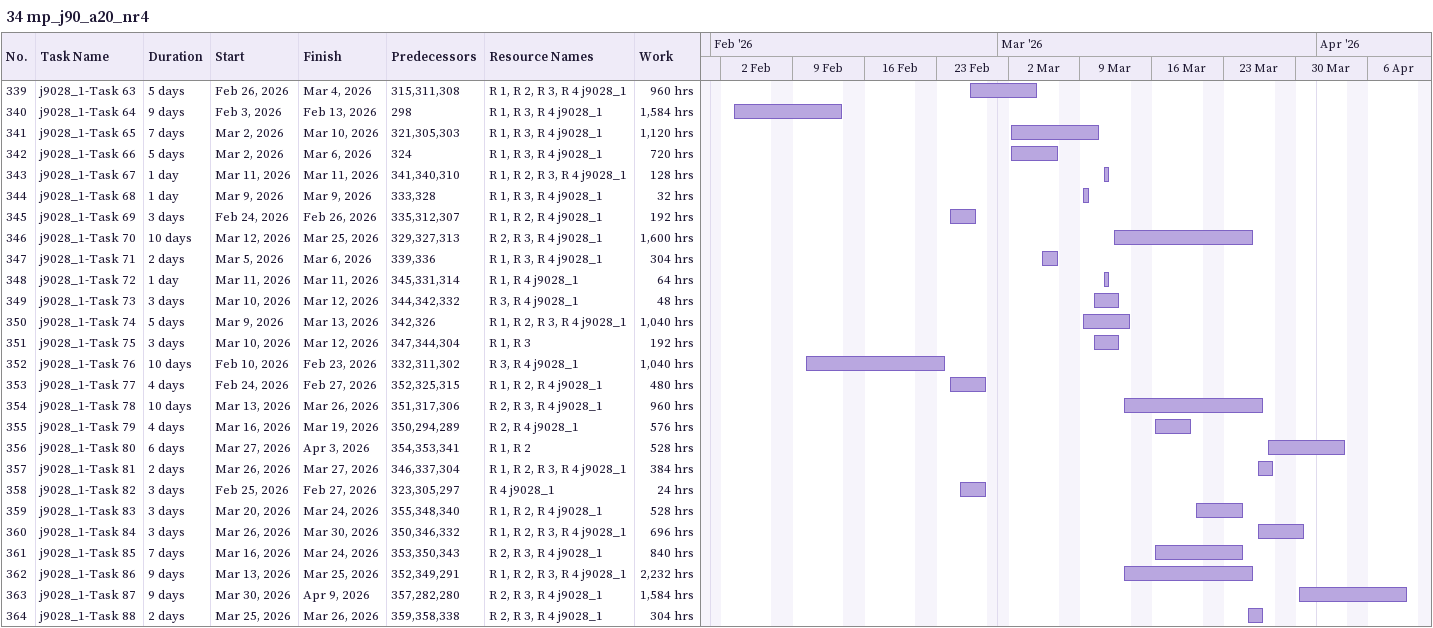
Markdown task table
34 mp_j90_a20_nr4

| ID | Task | Duration | Start | Finish | Predecessors | Resources | Work (h) |
|---|---|---|---|---|---|---|---|
| 339 | j9028_1-Task 63 | 5d | 2026-02-26 | 2026-03-04 | 315, 311, 308 | R 1, R 2, R 3, R 4 j9028_1 | 960 |
| 340 | j9028_1-Task 64 | 9d | 2026-02-03 | 2026-02-13 | 298 | R 1, R 3, R 4 j9028_1 | 1584 |
| 341 | j9028_1-Task 65 | 7d | 2026-03-02 | 2026-03-10 | 321, 305, 303 | R 1, R 3, R 4 j9028_1 | 1120 |
| 342 | j9028_1-Task 66 | 5d | 2026-03-02 | 2026-03-06 | 324 | R 1, R 3, R 4 j9028_1 | 720 |
| 343 | j9028_1-Task 67 | 1d | 2026-03-11 | 2026-03-11 | 341, 340, 310 | R 1, R 2, R 3, R 4 j9028_1 | 128 |
| 344 | j9028_1-Task 68 | 1d | 2026-03-09 | 2026-03-09 | 333, 328 | R 1, R 3, R 4 j9028_1 | 32 |
| 345 | j9028_1-Task 69 | 3d | 2026-02-24 | 2026-02-26 | 335, 312, 307 | R 1, R 2, R 4 j9028_1 | 192 |
| 346 | j9028_1-Task 70 | 10d | 2026-03-12 | 2026-03-25 | 329, 327, 313 | R 2, R 3, R 4 j9028_1 | 1600 |
| 347 | j9028_1-Task 71 | 2d | 2026-03-05 | 2026-03-06 | 339, 336 | R 1, R 3, R 4 j9028_1 | 304 |
| 348 | j9028_1-Task 72 | 1d | 2026-03-11 | 2026-03-11 | 345, 331, 314 | R 1, R 4 j9028_1 | 64 |
| 349 | j9028_1-Task 73 | 3d | 2026-03-10 | 2026-03-12 | 344, 342, 332 | R 3, R 4 j9028_1 | 48 |
| 350 | j9028_1-Task 74 | 5d | 2026-03-09 | 2026-03-13 | 342, 326 | R 1, R 2, R 3, R 4 j9028_1 | 1040 |
| 351 | j9028_1-Task 75 | 3d | 2026-03-10 | 2026-03-12 | 347, 344, 304 | R 1, R 3 | 192 |
| 352 | j9028_1-Task 76 | 10d | 2026-02-10 | 2026-02-23 | 332, 311, 302 | R 3, R 4 j9028_1 | 1040 |
| 353 | j9028_1-Task 77 | 4d | 2026-02-24 | 2026-02-27 | 352, 325, 315 | R 1, R 2, R 4 j9028_1 | 480 |
| 354 | j9028_1-Task 78 | 10d | 2026-03-13 | 2026-03-26 | 351, 317, 306 | R 2, R 3, R 4 j9028_1 | 960 |
| 355 | j9028_1-Task 79 | 4d | 2026-03-16 | 2026-03-19 | 350, 294, 289 | R 2, R 4 j9028_1 | 576 |
| 356 | j9028_1-Task 80 | 6d | 2026-03-27 | 2026-04-03 | 354, 353, 341 | R 1, R 2 | 528 |
| 357 | j9028_1-Task 81 | 2d | 2026-03-26 | 2026-03-27 | 346, 337, 304 | R 1, R 2, R 3, R 4 j9028_1 | 384 |
| 358 | j9028_1-Task 82 | 3d | 2026-02-25 | 2026-02-27 | 323, 305, 297 | R 4 j9028_1 | 24 |
| 359 | j9028_1-Task 83 | 3d | 2026-03-20 | 2026-03-24 | 355, 348, 340 | R 1, R 2, R 4 j9028_1 | 528 |
| 360 | j9028_1-Task 84 | 3d | 2026-03-26 | 2026-03-30 | 350, 346, 332 | R 1, R 2, R 3, R 4 j9028_1 | 696 |
| 361 | j9028_1-Task 85 | 7d | 2026-03-16 | 2026-03-24 | 353, 350, 343 | R 2, R 3, R 4 j9028_1 | 840 |
| 362 | j9028_1-Task 86 | 9d | 2026-03-13 | 2026-03-25 | 352, 349, 291 | R 1, R 2, R 3, R 4 j9028_1 | 2232 |
| 363 | j9028_1-Task 87 | 9d | 2026-03-30 | 2026-04-09 | 357, 282, 280 | R 2, R 3, R 4 j9028_1 | 1584 |
| 364 | j9028_1-Task 88 | 2d | 2026-03-25 | 2026-03-26 | 359, 358, 338 | R 2, R 3, R 4 j9028_1 | 304 |
